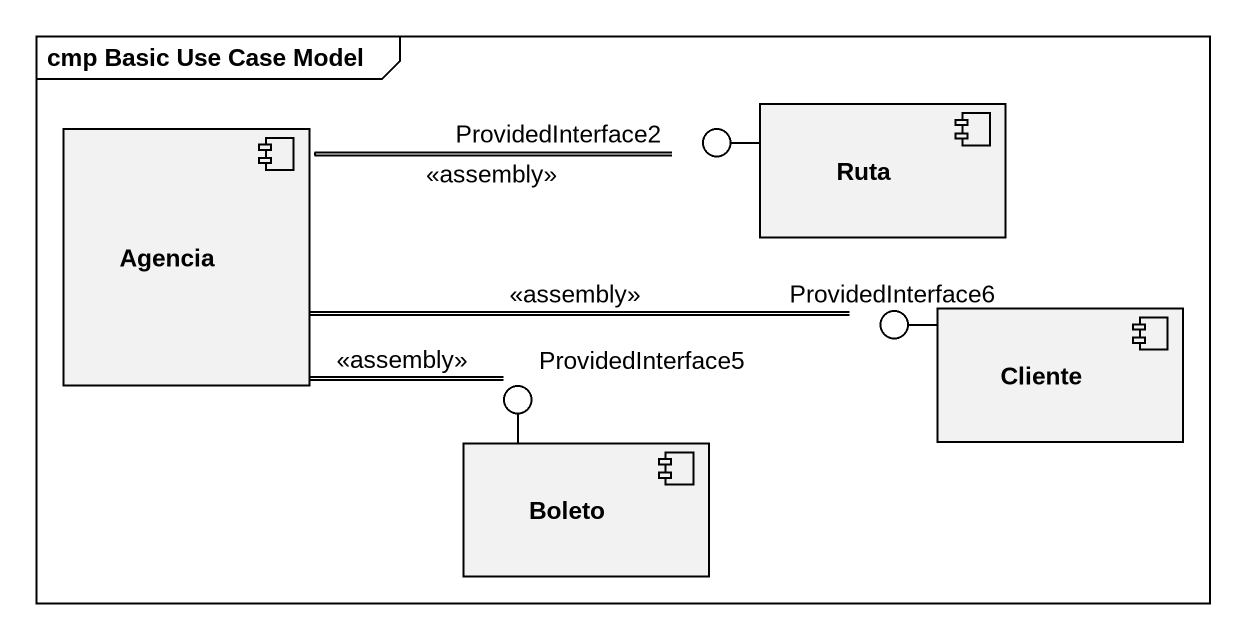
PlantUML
@startuml
mainframe cmp Basic Use Case Model
component Ruta
component Agencia
() ProvidedInterface2
() ProvidedInterface6
component Cliente
() ProvidedInterface5
component Boleto
Ruta -left- ProvidedInterface2
Cliente -left- ProvidedInterface6
Boleto -up- ProvidedInterface5
ProvidedInterface2 -- ProvidedInterface2 : <<assembly>>
ProvidedInterface6 -- ProvidedInterface6 : <<assembly>>
ProvidedInterface5 -- ProvidedInterface5 : <<assembly>>
@enduml
